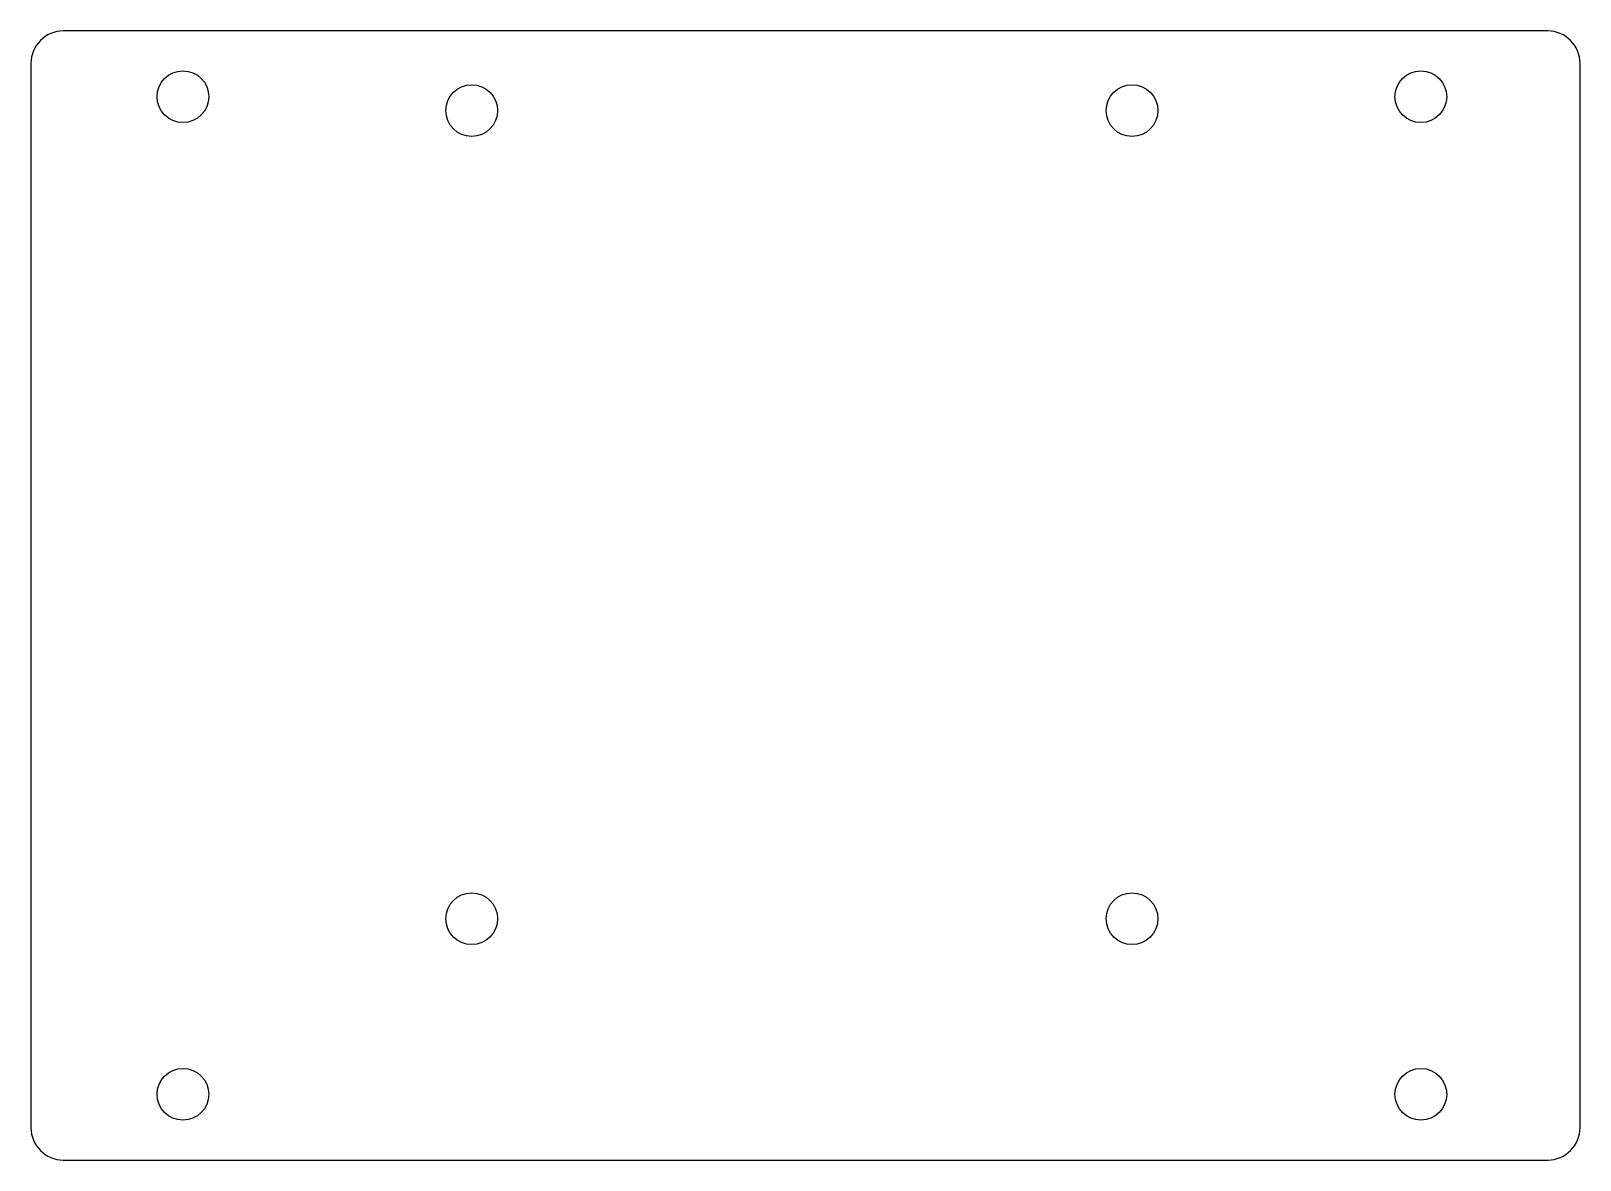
# Model space of a CAD drawing. Extents: x -47.9 to 47.9, y -34.9 to 34.9.
import ezdxf

# ---------------------------------------------------------------- set-up
doc = ezdxf.new("R2010")
doc.units = 0
doc.layers.get('0').update_dxf_attribs({"lineweight": 25, "true_color": 0xffffff})

msp = doc.modelspace()

# ---------------------------------------------------------------- linework, layer by layer
for p, q in [((45.925, 34.925), (-45.925, 34.925)), ((-47.925, 32.925), (-47.925, -32.925)), ((47.925, -32.925), (47.925, 32.925)), ((-45.925, -34.925), (45.925, -34.925))]:
    msp.add_line(p, q)
for centre in [(-38.525, 30.86), (38.075, 30.86), (-20.655, 30), (-20.655, 30), (-20.655, 30), (-20.655, 30), (-20.655, 30), (20.205, 30), (-20.655, -20), (20.205, -20), (-38.525, -30.86), (38.075, -30.86)]:
    msp.add_circle(centre, 1.6)
for centre, start, end in [((-45.925, 32.925), 90, 180), ((45.925, 32.925), 0, 90), ((-45.925, -32.925), 180, 270), ((45.925, -32.925), 270, 0)]:
    msp.add_arc(centre, 2, start, end)

doc.saveas('drawing.dxf')
